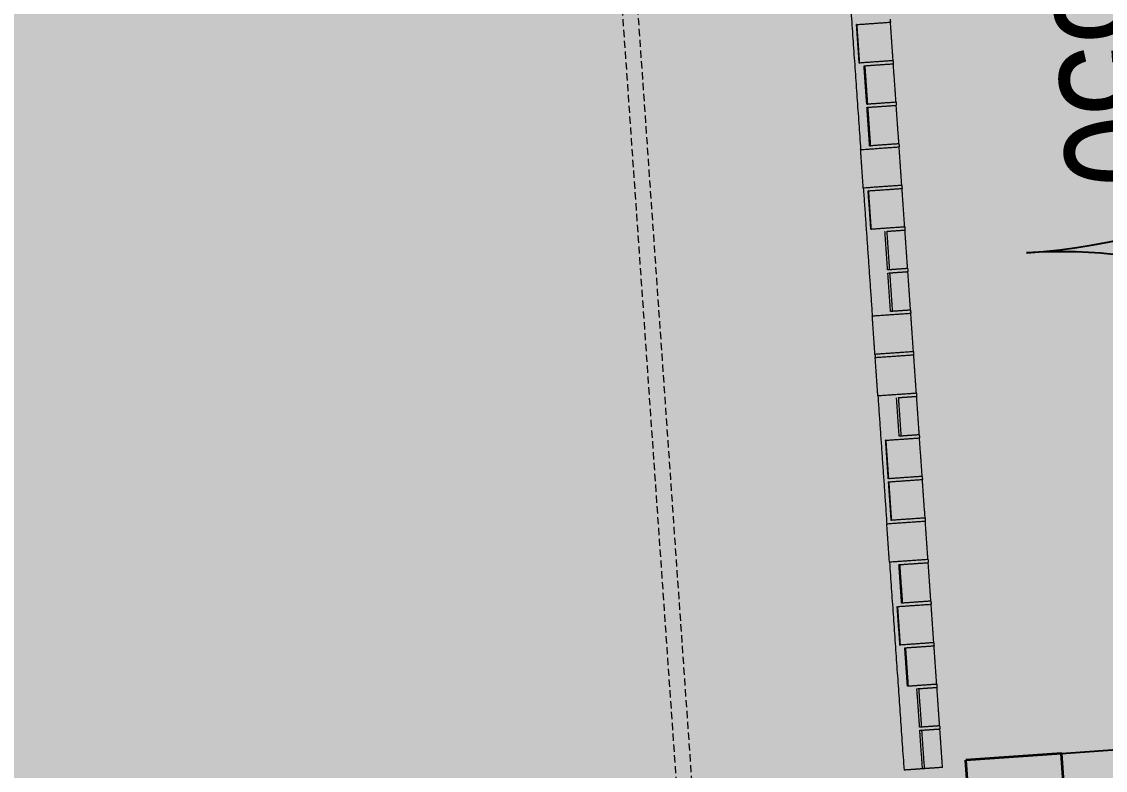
# Model space of a CAD drawing. Header units: millimetres. Extents: x 833941507 to 1669051331, y 817666127 to 1636299673.
# Drawn here: x 834533429 to 834534833, y 817983337 to 817984308 of the extents above; entities that cross this region are included whole.
import ezdxf

# ---------------------------------------------------------------- set-up
doc = ezdxf.new("R2010")
doc.units = ezdxf.units.MM
doc.header["$LTSCALE"] = 3
doc.linetypes.add('B0703', pattern=[4.6875, 3.125, -1.5625])
for name, color, linetype, lineweight in [('Hatch (LTC&CB)', 252, 'Continuous', 35), ('UAJ-22INWA', 6, 'Continuous', 35), ('UAJ-22INWA-a', 1, 'Continuous', 13), ('UAJ-22INWA-h', 251, 'Continuous', 9), ('UAJ-23FLOR-h', 251, 'Continuous', 9), ('UAJ-25CEIL-z', 8, 'B0703', 9), ('UAJ-32INFR', 7, 'Continuous', 25)]:
    doc.layers.add(name, color=color, linetype=linetype, lineweight=lineweight)
doc.layers.add('UAJ-01LAYO-$', color=32, linetype='Continuous', lineweight=5, plot=False)
doc.styles.add('3A35X-MAGP-P-ADR-B01-L1$0$Kowloon_standard', font='arial.ttf', dxfattribs={"width": 0.8, "height": 2})

# ---------------------------------------------------------------- blocks, each defined once
blk = doc.blocks.new('Finish Walls')
at = {"layer": 'UAJ-22INWA-a'}
for points, degree in [([(834534477.6191037, 817984684.4432293), (834534496.5878272, 817984413.1035637), (834534515.5565507, 817984141.7638979)], 2), ([(834534510.9171426, 817984303.8349389), (834534532.5272461, 817984305.3456509), (834534554.1373495, 817984306.8563628)], 2), ([(834534553.858284, 817984310.8482782), (834534553.9978168, 817984308.8523206), (834534554.1373495, 817984306.8563628)], 2), ([(834534557.624223, 817984256.9780939), (834534555.8807863, 817984281.9172283), (834534554.1373495, 817984306.8563628)], 2), ([(834534510.2444729, 817984303.7879142), (834534510.5902768, 817984303.8120885), (834534510.847502, 817984303.8300705), (834534510.9171426, 817984303.8349389)], 3), ([(834534513.7313464, 817984253.9096452), (834534511.9879097, 817984278.8487797), (834534510.2444729, 817984303.7879142)], 2), ([(834534514.4040163, 817984253.9566699), (834534512.6605794, 817984278.8958044), (834534510.9171426, 817984303.8349389)], 2), ([(834534514.4040163, 817984253.9566699), (834534514.3343755, 817984253.9518015), (834534514.0771503, 817984253.9338195), (834534513.7313464, 817984253.9096452)], 3), ([(834534557.624223, 817984256.9780939), (834534536.0141196, 817984255.467382), (834534514.4040163, 817984253.9566699)], 2), ([(834534519.9956886, 817984250.3378085), (834534520.6872883, 817984250.3861567), (834534521.2017334, 817984250.4221202), (834534521.3410149, 817984250.4318571)], 3), ([(834534523.4825621, 817984200.4595395), (834534521.7391253, 817984225.398674), (834534519.9956886, 817984250.3378085)], 2), ([(834534521.3410149, 817984250.4318571), (834534539.6220939, 817984251.7098447), (834534557.903173, 817984252.9878323)], 2), ([(834534524.8278884, 817984200.5535882), (834534523.0844516, 817984225.4927226), (834534521.3410149, 817984250.4318571)], 2), ([(834534557.6242837, 817984256.9772259), (834534557.7637284, 817984254.9825292), (834534557.903173, 817984252.9878323)], 2), ([(834534561.3900465, 817984203.1095635), (834534559.6466097, 817984228.0486978), (834534557.903173, 817984252.9878323)], 2), ([(834534523.4825621, 817984200.4595395), (834534524.1741619, 817984200.5078877), (834534524.6886069, 817984200.5438514), (834534524.8278884, 817984200.5535882)], 3), ([(834534523.7615119, 817984196.469278), (834534524.4531118, 817984196.5176262), (834534524.9675567, 817984196.5535898), (834534525.1068382, 817984196.5633266)], 3), ([(834534527.2483854, 817984146.5910091), (834534525.5049487, 817984171.5301435), (834534523.7615119, 817984196.469278)], 2), ([(834534561.3900465, 817984203.1095635), (834534543.1089674, 817984201.8315758), (834534524.8278884, 817984200.5535882)], 2), ([(834534525.1068382, 817984196.5633266), (834534543.3879173, 817984197.8413143), (834534561.6689963, 817984199.1193019)], 2), ([(834534528.5937117, 817984146.6850578), (834534526.850275, 817984171.6241922), (834534525.1068382, 817984196.5633266)], 2), ([(834534561.3899068, 817984203.1115621), (834534561.5294515, 817984201.115432), (834534561.6689963, 817984199.1193019)], 2), ([(834534565.1558698, 817984149.241033), (834534563.412433, 817984174.1801674), (834534561.6689963, 817984199.1193019)], 2), ([(834534515.5565507, 817984141.7638979), (834534540.4956852, 817984143.5073347), (834534565.4348197, 817984145.2507714)], 2), ([(834534519.0434242, 817984091.8856289), (834534517.2999876, 817984116.8247634), (834534515.5565507, 817984141.7638979)], 2), ([(834534527.2483854, 817984146.5910091), (834534527.9399853, 817984146.6393572), (834534528.4544302, 817984146.6753209), (834534528.5937117, 817984146.6850578)], 3), ([(834534565.1558698, 817984149.241033), (834534546.8747908, 817984147.9630454), (834534528.5937117, 817984146.6850578)], 2), ([(834534565.1559064, 817984149.2405099), (834534565.2953631, 817984147.2456406), (834534565.4348197, 817984145.2507714)], 2), ([(834534568.9216932, 817984095.3725024), (834534567.1782565, 817984120.3116369), (834534565.4348197, 817984145.2507714)], 2), ([(834534568.9216932, 817984095.3725024), (834534543.9825587, 817984093.6290658), (834534519.0434242, 817984091.8856289)], 2), ([(834534568.9216204, 817984095.3735454), (834534569.0611317, 817984093.3778932), (834534569.2006431, 817984091.382241)], 2), ([(834534519.0433142, 817984091.8872037), (834534524.8315793, 817984009.0884899), (834534530.6198443, 817983926.2897761)], 2), ([(834534525.3077664, 817984088.3137922), (834534525.6535704, 817984088.3379667), (834534525.9107956, 817984088.3559487), (834534525.9804363, 817984088.3608171)], 3), ([(834534528.79464, 817984038.4355234), (834534527.0512033, 817984063.3746578), (834534525.3077664, 817984088.3137922)], 2), ([(834534525.9804363, 817984088.3608171), (834534547.5905397, 817984089.871529), (834534569.2006431, 817984091.382241)], 2), ([(834534529.4673098, 817984038.4825481), (834534527.723873, 817984063.4216826), (834534525.9804363, 817984088.3608171)], 2), ([(834534572.6875167, 817984041.503972), (834534570.9440799, 817984066.4431065), (834534569.2006431, 817984091.382241)], 2), ([(834534529.4673098, 817984038.4825481), (834534529.3976691, 817984038.4776797), (834534529.1404439, 817984038.4596977), (834534528.79464, 817984038.4355234)], 3), ([(834534572.6875167, 817984041.503972), (834534551.0774132, 817984039.99326), (834534529.4673098, 817984038.4825481)], 2), ([(834534549.7203126, 817984035.8886261), (834534561.3433896, 817984036.7011683), (834534572.9664665, 817984037.5137105)], 2), ([(834534572.6875291, 817984041.5037938), (834534572.8269978, 817984039.5087522), (834534572.9664665, 817984037.5137105)], 2), ([(834534576.45334, 817983987.6354415), (834534574.7099032, 817984012.574576), (834534572.9664665, 817984037.5137105)], 2), ([(834534550.5166402, 817983985.8222673), (834534548.7732034, 817984010.7614018), (834534547.0297667, 817984035.7005363)], 2), ([(834534553.2071862, 817983986.0103571), (834534551.4637494, 817984010.9494916), (834534549.7203126, 817984035.8886261)], 2), ([(834534553.2071862, 817983986.0103571), (834534552.9286225, 817983985.9908834), (834534551.8997744, 817983985.918959), (834534550.5166402, 817983985.8222673)], 3), ([(834534550.79559, 817983981.8320059), (834534552.1787243, 817983981.9286975), (834534553.2075723, 817983982.0006219), (834534553.4861361, 817983982.0200956)], 3), ([(834534554.2824636, 817983931.9537369), (834534552.5390269, 817983956.8928714), (834534550.79559, 817983981.8320059)], 2), ([(834534576.45334, 817983987.6354415), (834534564.8302631, 817983986.8228993), (834534553.2071862, 817983986.0103571)], 2), ([(834534553.4861361, 817983982.0200956), (834534565.109213, 817983982.8326378), (834534576.7322899, 817983983.6451801)], 2), ([(834534556.9730096, 817983932.1418266), (834534555.2295728, 817983957.0809611), (834534553.4861361, 817983982.0200956)], 2), ([(834534576.4533685, 817983987.6350342), (834534576.5928292, 817983985.6401072), (834534576.7322899, 817983983.6451801)], 2), ([(834534580.2191634, 817983933.7669111), (834534578.4757267, 817983958.7060456), (834534576.7322899, 817983983.6451801)], 2), ([(834534530.6198443, 817983926.2897761), (834534555.5589788, 817983928.0332128), (834534580.4981133, 817983929.7766496)], 2), ([(834534534.1067178, 817983876.4115071), (834534532.3632811, 817983901.3506416), (834534530.6198443, 817983926.2897761)], 2), ([(834534556.9730096, 817983932.1418266), (834534556.6944458, 817983932.122353), (834534555.6655978, 817983932.0504285), (834534554.2824636, 817983931.9537369)], 3), ([(834534580.2191634, 817983933.7669111), (834534568.5960865, 817983932.954369), (834534556.9730096, 817983932.1418266)], 2), ([(834534580.2191517, 817983933.7670778), (834534580.3586326, 817983931.7718637), (834534580.4981133, 817983929.7766496)], 2), ([(834534583.9849868, 817983879.8983806), (834534582.2415501, 817983904.8375151), (834534580.4981133, 817983929.7766496)], 2), ([(834534583.9849868, 817983879.8983806), (834534559.0458523, 817983878.154944), (834534534.1067178, 817983876.4115071)], 2), ([(834534534.1068807, 817983876.4091786), (834534534.2462742, 817983874.4152122), (834534534.3856678, 817983872.4212456)], 2), ([(834534534.3856678, 817983872.4212456), (834534559.3248023, 817983874.1646824), (834534584.2639368, 817983875.9081191)], 2), ([(834534537.8725413, 817983822.5429766), (834534536.1291045, 817983847.4821111), (834534534.3856678, 817983872.4212456)], 2), ([(834534583.9851868, 817983879.8955203), (834534584.1245618, 817983877.9018197), (834534584.2639368, 817983875.9081191)], 2), ([(834534587.7508103, 817983826.0298501), (834534586.0073735, 817983850.9689846), (834534584.2639368, 817983875.9081191)], 2), ([(834534537.8724619, 817983822.5441126), (834534543.6607116, 817983739.7456182), (834534549.4489614, 817983656.9471238)], 2), ([(834534587.7508103, 817983826.0298501), (834534562.8116758, 817983824.2864134), (834534537.8725413, 817983822.5429766)], 2), ([(834534565.5799338, 817983770.3481455), (834534563.8364971, 817983795.28728), (834534562.0930603, 817983820.2264144)], 2), ([(834534564.7836063, 817983820.4145043), (834534576.4066832, 817983821.2270465), (834534588.0297601, 817983822.0395887)], 2), ([(834534568.2704798, 817983770.5362353), (834534566.527043, 817983795.4753698), (834534564.7836063, 817983820.4145043)], 2), ([(834534587.7507745, 817983826.0303618), (834534587.8902673, 817983824.0349753), (834534588.0297601, 817983822.0395887)], 2), ([(834534591.5166336, 817983772.1613197), (834534589.7731968, 817983797.1004542), (834534588.0297601, 817983822.0395887)], 2), ([(834534568.2704798, 817983770.5362353), (834534567.9919161, 817983770.5167615), (834534566.963068, 817983770.4448372), (834534565.5799338, 817983770.3481455)], 3), ([(834534591.5166336, 817983772.1613197), (834534579.8935567, 817983771.3487775), (834534568.2704798, 817983770.5362353)], 2), ([(834534591.5167742, 817983772.1593095), (834534591.6561788, 817983770.1651838), (834534591.7955835, 817983768.1710582)], 2), ([(834534547.9027069, 817983765.1026095), (834534548.2485108, 817983765.1267838), (834534548.505736, 817983765.1447659), (834534548.5753766, 817983765.1496342)], 3), ([(834534551.3895804, 817983715.2243406), (834534549.6461436, 817983740.163475), (834534547.9027069, 817983765.1026095)], 2), ([(834534548.5753766, 817983765.1496342), (834534570.1854801, 817983766.6603463), (834534591.7955835, 817983768.1710582)], 2), ([(834534552.0622501, 817983715.2713653), (834534550.3188134, 817983740.2104998), (834534548.5753766, 817983765.1496342)], 2), ([(834534595.282457, 817983718.2927892), (834534593.5390203, 817983743.2319237), (834534591.7955835, 817983768.1710582)], 2), ([(834534552.0622501, 817983715.2713653), (834534551.9926095, 817983715.2664969), (834534551.7353843, 817983715.2485149), (834534551.3895804, 817983715.2243406)], 3), ([(834534595.282457, 817983718.2927892), (834534573.6723536, 817983716.7820773), (834534552.0622501, 817983715.2713653)], 2), ([(834534595.2824011, 817983718.29359), (834534595.421904, 817983716.2980589), (834534595.5614069, 817983714.3025278)], 2), ([(834534551.6685302, 817983711.234079), (834534552.0143342, 817983711.2582535), (834534552.2715594, 817983711.2762355), (834534552.3412001, 817983711.2811038)], 3), ([(834534555.1554037, 817983661.35581), (834534553.411967, 817983686.2949445), (834534551.6685302, 817983711.234079)], 2), ([(834534552.3412001, 817983711.2811038), (834534573.9513035, 817983712.7918158), (834534595.5614069, 817983714.3025278)], 2), ([(834534555.8280736, 817983661.4028349), (834534554.0846368, 817983686.3419694), (834534552.3412001, 817983711.2811038)], 2), ([(834534599.0482804, 817983664.4242588), (834534597.3048437, 817983689.3633933), (834534595.5614069, 817983714.3025278)], 2), ([(834534549.4489614, 817983656.9471238), (834534574.3880959, 817983658.6905606), (834534599.3272303, 817983660.4339973)], 2), ([(834534555.8280736, 817983661.4028349), (834534555.7584329, 817983661.3979665), (834534555.5012077, 817983661.3799845), (834534555.1554037, 817983661.35581)], 3), ([(834534599.0482804, 817983664.4242588), (834534577.438177, 817983662.9135468), (834534555.8280736, 817983661.4028349)], 2), ([(834534599.0483968, 817983664.4225935), (834534599.1878135, 817983662.4282954), (834534599.3272303, 817983660.4339973)], 2), ([(834534602.8141038, 817983610.5557283), (834534601.070667, 817983635.4948628), (834534599.3272303, 817983660.4339973)], 2), ([(834534552.9358349, 817983607.0688548), (834534551.1923981, 817983632.0079893), (834534549.4489614, 817983656.9471238)], 2), ([(834534602.8141038, 817983610.5557283), (834534577.8749694, 817983608.8122916), (834534552.9358349, 817983607.0688548)], 2), ([(834534552.9362184, 817983607.063368), (834534562.3505851, 817983472.3947853), (834534571.7649518, 817983337.7262025)], 2), ([(834534565.1855693, 817983603.915443), (834534565.8771691, 817983603.9637911), (834534566.3916141, 817983603.9997547), (834534566.5308956, 817983604.0094916)], 3), ([(834534568.6724428, 817983554.037174), (834534566.9290061, 817983578.9763085), (834534565.1855693, 817983603.915443)], 2), ([(834534566.5308956, 817983604.0094916), (834534584.8119746, 817983605.2874792), (834534603.0930537, 817983606.5654668)], 2), ([(834534570.0177691, 817983554.1312226), (834534568.2743324, 817983579.0703571), (834534566.5308956, 817983604.0094916)], 2), ([(834534602.8140725, 817983610.5561756), (834534602.9535631, 817983608.5608212), (834534603.0930537, 817983606.5654668)], 2), ([(834534606.5799272, 817983556.6871979), (834534604.8364904, 817983581.6263324), (834534603.0930537, 817983606.5654668)], 2), ([(834534566.452874, 817983499.7502187), (834534564.7094371, 817983524.6893532), (834534562.9660004, 817983549.6284877)], 2), ([(834534563.6386702, 817983549.6755124), (834534585.2487737, 817983551.1862243), (834534606.8588771, 817983552.6969364)], 2), ([(834534567.1255437, 817983499.7972435), (834534565.382107, 817983524.736378), (834534563.6386702, 817983549.6755124)], 2), ([(834534570.0177691, 817983554.1312226), (834534569.8784876, 817983554.1214858), (834534569.3640426, 817983554.0855222), (834534568.6724428, 817983554.037174)], 3), ([(834534606.5799272, 817983556.6871979), (834534588.2988482, 817983555.4092102), (834534570.0177691, 817983554.1312226)], 2), ([(834534606.5796486, 817983556.6911825), (834534606.7192628, 817983554.6940595), (834534606.8588771, 817983552.6969364)], 2), ([(834534610.3457506, 817983502.8186674), (834534608.6023139, 817983527.7578019), (834534606.8588771, 817983552.6969364)], 2), ([(834534566.452874, 817983499.7502187), (834534566.7986779, 817983499.7743931), (834534567.0559031, 817983499.7923751), (834534567.1255437, 817983499.7972435)], 3), ([(834534610.3457506, 817983502.8186674), (834534588.7356472, 817983501.3079555), (834534567.1255437, 817983499.7972435)], 2), ([(834534572.7172161, 817983496.178382), (834534573.4088159, 817983496.2267301), (834534573.9232609, 817983496.2626938), (834534574.0625424, 817983496.2724307)], 3), ([(834534576.2040896, 817983446.3001131), (834534574.4606528, 817983471.2392476), (834534572.7172161, 817983496.178382)], 2), ([(834534574.0625424, 817983496.2724307), (834534592.3436215, 817983497.5504183), (834534610.6247005, 817983498.8284059)], 2), ([(834534577.549416, 817983446.3941617), (834534575.8059791, 817983471.3332962), (834534574.0625424, 817983496.2724307)], 2), ([(834534610.3456464, 817983502.8201579), (834534610.4851735, 817983500.8242819), (834534610.6247005, 817983498.8284059)], 2), ([(834534614.111574, 817983448.9501369), (834534612.3681372, 817983473.8892714), (834534610.6247005, 817983498.8284059)], 2), ([(834534614.111574, 817983448.9501369), (834534595.830495, 817983447.6721493), (834534577.549416, 817983446.3941617)], 2), ([(834534614.1116422, 817983448.9491614), (834534614.251083, 817983446.9545184), (834534614.3905239, 817983444.9598755)], 2), ([(834534577.549416, 817983446.3941617), (834534577.4101344, 817983446.3844248), (834534576.8956894, 817983446.3484612), (834534576.2040896, 817983446.3001131)], 3), ([(834534588.453824, 817983443.1467012), (834534589.8369583, 817983443.243393), (834534590.8658063, 817983443.3153173), (834534591.14437, 817983443.334791)], 3), ([(834534591.9406976, 817983393.2684323), (834534590.1972607, 817983418.2075667), (834534588.453824, 817983443.1467012)], 2), ([(834534591.14437, 817983443.334791), (834534602.767447, 817983444.1473333), (834534614.3905239, 817983444.9598755)], 2), ([(834534594.6312436, 817983393.4565221), (834534592.8878068, 817983418.3956566), (834534591.14437, 817983443.334791)], 2), ([(834534617.8773974, 817983395.0816065), (834534616.1339606, 817983420.020741), (834534614.3905239, 817983444.9598755)], 2), ([(834534594.6312436, 817983393.4565221), (834534594.3526798, 817983393.4370483), (834534593.3238318, 817983393.365124), (834534591.9406976, 817983393.2684323)], 3), ([(834534617.8773974, 817983395.0816065), (834534606.2543205, 817983394.2690643), (834534594.6312436, 817983393.4565221)], 2), ([(834534617.8776623, 817983395.0778177), (834534618.0170047, 817983393.0845814), (834534618.1563473, 817983391.091345)], 2), ([(834534592.2196474, 817983389.2781707), (834534593.6027817, 817983389.3748624), (834534594.6316297, 817983389.4467868), (834534594.9101934, 817983389.4662606)], 3), ([(834534595.7065209, 817983339.3999017), (834534593.9630842, 817983364.3390362), (834534592.2196474, 817983389.2781707)], 2), ([(834534594.9101934, 817983389.4662606), (834534606.5332704, 817983390.2788028), (834534618.1563473, 817983391.091345)], 2), ([(834534598.397067, 817983339.5879916), (834534596.6536301, 817983364.5271261), (834534594.9101934, 817983389.4662606)], 2), ([(834534621.6432208, 817983341.213076), (834534619.8997841, 817983366.1522105), (834534618.1563473, 817983391.091345)], 2), ([(834534595.7054904, 817983339.3998297), (834534583.7352211, 817983338.5630162), (834534571.7649518, 817983337.7262025)], 2), ([(834534598.397067, 817983339.5879916), (834534598.1185032, 817983339.5685178), (834534597.0896552, 817983339.4965935), (834534595.7065209, 817983339.3999017)], 3), ([(834534621.6432208, 817983341.213076), (834534610.0201439, 817983340.4005338), (834534598.397067, 817983339.5879916)], 2)]:
    blk.add_open_spline(points, degree=degree, dxfattribs=at)
blk = doc.blocks.new('*U935')
at = {"layer": 'UAJ-22INWA-h'}
h = blk.add_hatch(dxfattribs=at)
h.set_pattern_fill('ANSI31', color=256, scale=20)
h.set_pattern_definition([(45, (241.3742693367022, -1108.899376039967), (-44.90128060534576, 44.90128060534577), [])])
h.paths.add_polyline_path([(-4.572305556393985e-08, -116.4496877775909), (4.163321420946886e-07, 7.550312580036973), (441.3742695016341, 7.550312485488959), (441.3742695164161, -116.449687514511)])
at = {"layer": 'UAJ-22INWA'}
for p, q in [((441.3742695761399, 7.55031251528753), (441.3742695015149, -116.4496875272148)), ((1.032885563674313e-07, -116.4496875391728), (2.732775216928079e-07, -92.39142128264155))]:
    blk.add_line(p, q, dxfattribs=at)
for points in [[(3.873401539067345e-06, 7.550312318080671), (441.3742734355407, 7.55031248579273)], [(-4.572305556393985e-08, -116.4496877775909), (441.3742695164161, -116.4496876098788)]]:
    blk.add_lwpolyline(points, dxfattribs=at)
blk = doc.blocks.new('LRR Curtain')
at = {"layer": 'UAJ-25CEIL-z', "linetype": 'B0703'}
for points in [[(-20980.06807148457, -65342.30061793327), (-20980.06752181053, -50292.30059480667, 0.4142135606798064), (-21490.06752026081, -49782.30059623718), (-35490.06815624237, -49782.30057275295, 0.4142135622750456), (-36000.06815767288, -50292.30057132244), (-36000.06819999218, -65342.30061769485)], [(-21000.06807148457, -65342.30061793327), (-21000.06752181053, -50292.30059468746, 0.4142135607387433), (-21490.06752038002, -49802.30059611797), (-35490.06815624237, -49802.30057275295, 0.4142135623230424), (-35980.06815779209, -50292.30057132244), (-35980.06819999218, -65342.30061769485)]]:
    blk.add_lwpolyline(points, format="xyb", dxfattribs=at)
blk = doc.blocks.new('LRR-B01-WALL FINISH')
blk.add_blockref('Finish Walls', (0, 0))
at = {"rotation": 3.998908525846276}
blk.add_blockref('LRR Curtain', (834551062.6266844, 818044341.9052756), dxfattribs=at)
at = {"layer": 'UAJ-22INWA', "xscale": -0.9999999999999981, "rotation": 273.9988673474458}
blk.add_blockref('*U935', (834534798.9368526, 817982918.6335769), dxfattribs=at)
blk = doc.blocks.new('DD1500')
at = {"layer": 'UAJ-32INFR'}
for p, q in [((-2.384185791015625e-07, 850.0000002384186), (-1.192092895507812e-07, 2.384185791015625e-07)), ((1500, 1.192092895507812e-07), (1500, 649.9999998807907))]:
    blk.add_line(p, q, dxfattribs=at)
for centre, radius, start, end in [((0, 2.384185791015625e-07), 850.0000000088766, 0, 90), ((1500.000000119209, 0), 650.0000001084835, 90, 180)]:
    blk.add_arc(centre, radius, start, end, dxfattribs=at)
at = {"layer": 'UAJ-01LAYO-$', "style": '3A35X-MAGP-P-ADR-B01-L1$0$Kowloon_standard', "width": 0.8}
blk.add_text('850+650', height=149.9999999999995, rotation=359.9985519998963, dxfattribs=at).set_placement((115.5759075880051, 58.63326168060303))
blk = doc.blocks.new('GBP-LTC-LB01')
at = {"layer": 'UAJ-23FLOR-h'}
h = blk.add_hatch(dxfattribs=at)
h.set_pattern_fill('EARTH,_O', color=256, scale=180, angle=45.00000010501341)
h.set_pattern_definition([(48.99890852053534, (834576001.761157, 818046085.3420337), (-112.7268618952272, 1612.510668059984), [1143, -1143]), (48.99890852053534, (834575678.2791204, 818046366.5514973), (-112.7268618952272, 1612.510668059984), [1143, -1143]), (48.99890852053534, (834575354.7970834, 818046647.760961), (-112.7268618952272, 1612.510668059984), [1143, -1143]), (138.9989085205353, (834575340.7062259, 818046849.3247945), (-1612.510668059984, -112.7268618952272), [1143, -1143]), (138.9989085205353, (834575621.9156895, 818047172.8068315), (-1612.510668059984, -112.7268618952272), [1143, -1143]), (138.9989085205353, (834575903.1251531, 818047496.2888683), (-1612.510668059984, -112.7268618952272), [1143, -1143])])
h.paths.add_polyline_path([(834572173.0526648, 818200349.1682475), (834310583.7401848, 818182062.0839702), (834331502.2393942, 817882831.6918911), (834364939.6873164, 817885169.2259957), (834473095.7001734, 818011283.5998719), (834480533.7001572, 818020120.3998857), (834485095.050147, 818025709.5498941), (834491375.7001324, 818033618.9999057), (834497063.4001188, 818041012.999916), (834493145.8001142, 818043678.6999089), (834512788.5000582, 818074029.2499447), (834518712.4500408, 818083675.2499557), (834526231.3000174, 818096325.0999695), (834534646.0499907, 818111073.0499848), (834545955.9999523, 818131981.3000056), (834557204.5999117, 818154198.8000262), (834564039.9998856, 818168496.8000388), (834570941.1648417, 818183576.4266495), (834578367.7999997, 818200696.3)])
h.paths.add_polyline_path([(834382131.3063979, 817956469.9755309), (834418268.7298656, 817958996.0684958), (834422062.4129677, 817963855.9029621), (834428403.0430198, 817964299.3786768), (834467239.2037573, 818010695.5815835), (834466445.2064853, 818021738.794587), (834476097.7213831, 818035709.0329579), (834485267.1005058, 818048983.1978921), (834487014.8928652, 818051460.4309663), (834497268.3342452, 818067303.4232484), (834492893.3757939, 818129890.0851053), (834448056.5937514, 818126755.6608665), (834416896.5816393, 818105052.1136897), (834382061.3702741, 818080788.9948437), (834386167.4497714, 818022059.1642565), (834377588.3843737, 818021459.4669156)], flags=16)
edge = h.paths.add_edge_path(flags=16)
edge.add_line((834540292.2872467, 818142076.0699883), (834533466.3205868, 818141614.1342163))
edge.add_line((834533466.3205867, 818141614.1342163), (834523258.01233, 818143862.7104174))
edge.add_line((834523258.01233, 818143862.7104174), (834525896.867722, 818155838.9349334))
edge.add_arc((834558382.4304729, 818267025.4493066), 115835.0239163238, 237.2183980957774, 253.7131265722631, ccw=False)
edge.add_line((834495664.9154892, 818169638.2526121), (834498267.5884769, 818132356.9750829))
edge.add_line((834498267.5884771, 818132356.9750829), (834496346.4194225, 818130135.0090942))
edge.add_line((834496346.4194226, 818130135.0090942), (834492879.879452, 818129892.6713651))
edge.add_line((834492879.8794518, 818129892.6713651), (834494229.5832878, 818110587.6218635))
edge.add_line((834494229.5832882, 818110587.6218635), (834496326.133695, 818110708.3844534))
edge.add_line((834496326.1336946, 818110708.3844534), (834498420.2073777, 818080753.5549031))
edge.add_line((834498420.2073779, 818080753.5549031), (834498046.1188868, 818080727.4032354))
edge.add_line((834498046.118887, 818080727.4032354), (834498254.5151165, 818077746.3837949))
edge.add_line((834498254.5151162, 818077746.3837949), (834503061.0860548, 818078082.4001414))
edge.add_line((834503061.0860548, 818078082.4001414), (834504979.5219883, 818081212.101532))
edge.add_line((834504979.5219884, 818081212.101532), (834509429.0185915, 818088470.9260026))
edge.add_line((834509429.0185914, 818088470.9260026), (834515217.1570119, 818097913.5886871))
edge.add_line((834515217.157012, 818097913.5886871), (834526067.4346461, 818116415.5426326))
edge.add_line((834526067.4346461, 818116415.5426326), (834532489.1994565, 818127888.6839589))
edge.add_line((834532489.1994562, 818127888.6839589), (834534830.89787, 818132146.3035389))
edge.add_line((834534830.8978701, 818132146.3035389), (834540292.2872465, 818142076.0699883))
h = blk.add_hatch(dxfattribs=at)
h.set_pattern_fill('EARTH,_O', color=256, scale=180, angle=45.00000010501341)
h.set_pattern_definition([(45.00000010501341, (-1082349.699177861, 54794.90315568447), (-2.96267069188616e-06, 1616.446101792448), [1143, -1143]), (45.00000010501341, (-1082652.782822503, 55097.98679921505), (-2.96267069188616e-06, 1616.446101792448), [1143, -1143]), (45.00000010501341, (-1082955.866467144, 55401.07044274564), (-2.96267069188616e-06, 1616.446101792448), [1143, -1143]), (135.0000001050134, (-1082955.866467515, 55603.12620546969), (-1616.446101792448, -2.96267069188616e-06), [1143, -1143]), (135.0000001050134, (-1082652.782823984, 55906.20985011128), (-1616.446101792448, -2.96267069188616e-06), [1143, -1143]), (135.0000001050134, (-1082349.699180454, 56209.29349475286), (-1616.446101792448, -2.96267069188616e-06), [1143, -1143])])
h.paths.add_polyline_path([(834669469.2548146, 818015499.1701102), (834651080.8176275, 818014213.7929552), (834651091.333055, 818014066.030459), (834669479.7621983, 818015351.5226754)], flags=16)
edge = h.paths.add_edge_path()
edge.add_arc((834611763.613195, 818123015.0723449), 22001.28373588376, 94.00071865262937, 118.6886834190998)
edge.add_line((834601201.8916234, 818142315.5004095), (834593918.3367147, 818141228.3801512))
edge.add_arc((834611768.400262, 818123014.0298539), 25502.69251264854, 93.99715914630349, 134.4212748451599, ccw=False)
edge.add_line((834609990.6837641, 818148454.6872638), (834618164.3568528, 818149025.8389109))
edge.add_line((834618164.3568528, 818149025.8389109), (834618408.292444, 818145534.9100552))
edge.add_line((834618408.292444, 818145534.9100552), (834616365.4114578, 818145392.1596863))
edge.add_line((834616365.4114578, 818145392.1596863), (834616609.385029, 818141900.6873076))
edge.add_line((834616609.385029, 818141900.6873076), (834611621.5474902, 818141552.1522465))
edge.add_line((834611621.5474902, 818141552.1522465), (834611377.6128702, 818145043.0672039))
edge.add_line((834611377.6128702, 818145043.0672039), (834610228.6059371, 818144962.7428077))
h.paths.add_polyline_path([(834673232.9366938, 818197365.8783082), (834607546.4897544, 818192773.8917836), (834599172.4998745, 818174435.3001034), (834588349.0999149, 818152374.5000834), (834578621.5499489, 818133890.6500655), (834568418.2999822, 818115665.3000468), (834556456.700019, 818095618.300025), (834546606.4000474, 818080041.600007), (834532219.3000866, 818058623.7499806), (834523692.1501086, 818046595.7499651), (834515683.5001286, 818035708.4999502), (834508244.2001468, 818025929.8999366), (834500656.3001646, 818016266.0999228), (834489786.8001888, 818002934.0999027), (834483448.3002025, 817995421.2998908), (834478637.6002128, 817989841.6998823), (834458453.7502539, 817967379.2998452), (834441506.4997879, 817949096.357832), (834383075.7479855, 817886437.0757562), (834482026.687943, 817893354.5055006), (834551919.0356153, 817920008.6018127), (834634905.1297382, 817930637.1330649), (834634022.9972101, 817939309.3515325), (834633770.0685325, 817941795.8857912), (834633577.6912351, 817943687.0236263), (834508697.0405153, 817930983.6118022), (834507053.464672, 817930191.4384525), (834506409.4608335, 817939426.9553951), (834507656.9383341, 817945566.7269546), (834503417.0808368, 818006767.0327235), (834503064.3680854, 818011762.6720035), (834514052.9096247, 818025791.9353799), (834520784.6504849, 818034889.3491884), (834526318.8615147, 818042436.9444461), (834532381.6860782, 818050705.6283545), (834536345.7196504, 818056472.6778568), (834542258.4127678, 818065225.6191521), (834550405.86193, 818077286.9078631), (834561578.9964366, 818095001.9633045), (834574522.6610527, 818117080.0346472), (834587768.8781933, 818140310.2095475), (834609774.1305691, 818143594.9757913), (834610001.9653326, 818140335.8947712), (834634252.5395212, 818142031.4686226), (834636806.8958616, 818105492.469254), (834642791.4816118, 818105913.7478601), (834646278.5594581, 818056032.5832597), (834640293.170484, 818055614.1586573), (834643382.3380679, 818011424.9081372), (834641138.4146172, 818011267.9554363), (834645775.7848747, 817944927.8676329), (834639048.3570181, 817944243.5239328), (834640362.1165634, 817931328.1108725), (834651070.3910474, 817932706.91456), (834650587.6677916, 817936476.1291044), (834685105.7378002, 817940896.8578628), (834685588.4610578, 817937127.6433052), (834691373.7890701, 817937868.5701854)])
blk.add_blockref('LRR-B01-WALL FINISH', (0, 0))
at = {"layer": 'UAJ-32INFR', "rotation": 273.9985500058564}
blk.add_blockref('DD1500', (834534671.1005154, 817984855.8091468), dxfattribs=at)

msp = doc.modelspace()

# ---------------------------------------------------------------- hatches: boundary and pattern name
at = {"layer": 'Hatch (LTC&CB)'}
h = msp.add_hatch(dxfattribs=at)
h.set_pattern_fill('ANSI38', color=256, scale=100)
h.set_pattern_definition([(318.9998376927443, (834479093.7342951, 818230174.1493032), (208.2994204990571, 239.6197016519238), []), (48.99983769274426, (834479093.7342951, 818230174.1493032), (176.9791393461904, 687.5388238029047), [793.75, -476.25])])
edge = h.paths.add_edge_path()
edge.add_line((834601196.1932279, 818142314.5248821), (834603754.2640262, 818142696.3710381))
edge.add_line((834603754.2640262, 818142696.3710381), (834603901.899728, 818141707.3292294))
edge.add_line((834603901.899728, 818141707.3292294), (834603810.4683098, 818141693.6886882))
edge.add_arc((834611763.2944388, 818123016.3620529), 20299.99935169609, 113.0643579575305, 141.3575808429331)
edge.add_line((834595907.8101043, 818135692.8596053), (834595395.44903, 818135656.8608108))
edge.add_line((834595395.44903, 818135656.8608108), (834583111.7173193, 818114341.0318873))
edge.add_line((834583111.7173193, 818114341.0318873), (834578121.5842528, 818106513.8910732))
edge.add_line((834578121.5842528, 818106513.8910732), (834575731.6542978, 818102809.499759))
edge.add_line((834575731.6542978, 818102809.499759), (834574387.4489166, 818100725.9814435))
edge.add_line((834574387.4489166, 818100725.9814435), (834573113.9765022, 818098752.0992287))
edge.add_line((834573113.9765022, 818098752.0992287), (834573145.2547638, 818098730.6477773))
edge.add_line((834573145.2547638, 818098730.6477773), (834569989.114683, 818093770.2015171))
edge.add_line((834569989.114683, 818093770.2015171), (834566534.9997851, 818088385.676982))
edge.add_line((834566534.9997851, 818088385.676982), (834566514.0877519, 818088398.2967066))
edge.add_line((834566514.0877519, 818088398.2967066), (834558743.6087797, 818076256.6317656))
edge.add_line((834558743.6087797, 818076256.6317656), (834557653.4005865, 818074495.7072132))
edge.add_line((834557653.4005865, 818074495.7072132), (834553498.9169745, 818068288.5571573))
edge.add_line((834553498.9169745, 818068288.5571573), (834548580.861871, 818060932.1282293))
edge.add_line((834548580.861871, 818060932.1282293), (834544328.2635252, 818054726.3367485))
edge.add_line((834544328.2635252, 818054726.3367485), (834544332.1488035, 818054704.6644962))
edge.add_line((834544332.1488035, 818054704.6644962), (834540324.5978602, 818048716.6949816))
edge.add_line((834540324.5978602, 818048716.6949816), (834541041.3244038, 818048232.540333))
edge.add_line((834541041.3244038, 818048232.540333), (834540089.7288045, 818046823.8296406))
edge.add_line((834540089.7288045, 818046823.8296406), (834539737.5511322, 818047061.7285419))
edge.add_line((834539737.5511322, 818047061.7285419), (834533115.7546033, 818038377.7374016))
edge.add_line((834533115.7546033, 818038377.7374016), (834515220.9619001, 818015146.6305978))
edge.add_arc((834538026.0069846, 818000636.2612507), 27029.99999804167, 147.5322628657497, 176.1870880981713)
edge.add_line((834511055.837681, 818002433.7226919), (834511444.9861017, 817996891.2334589))
edge.add_line((834511444.9861017, 817996891.2334589), (834511474.1084727, 817996474.6528435))
edge.add_line((834511474.1084727, 817996474.6528435), (834508641.2167096, 817996276.6106825))
edge.add_line((834508641.2167096, 817996276.6106825), (834508910.6816144, 817992422.053122))
edge.add_line((834508910.6816144, 817992422.053122), (834511353.3752296, 817992955.9577066))
edge.add_line((834511353.3752296, 817992955.9577066), (834513357.6638721, 817964213.0085849))
edge.add_line((834513357.6638721, 817964213.0085849), (834513308.9477361, 817964209.6026397))
edge.add_line((834513308.9477361, 817964209.6026397), (834513879.4049544, 817955918.7523347))
edge.add_line((834513879.4049544, 817955918.7523347), (834514876.6139696, 817955988.4575205))
edge.add_line((834514876.6139696, 817955988.4575205), (834515053.0661077, 817953464.409199))
edge.add_arc((834528221.0653924, 817954382.9922421), 13199.99999874826, 183.9904169536054, 259.8372334186261)
edge.add_line((834525891.9897077, 817941390.0939349), (834525974.5254321, 817940578.7091386))
edge.add_line((834525974.5254321, 817940578.7091386), (834555356.336757, 817943567.4939791))
edge.add_line((834555356.336757, 817943567.4939791), (834594711.6949315, 817947570.8029128))
edge.add_line((834594711.6949315, 817947570.8029128), (834594754.1988673, 817947152.9591447))
edge.add_line((834594754.1988673, 817947152.9591447), (834616096.9028597, 817949323.9834652))
edge.add_line((834616096.9028597, 817949323.9834652), (834631854.2065201, 817950926.8492302))
edge.add_line((834631854.2065201, 817950926.8492302), (834631836.7081357, 817951177.1563083))
edge.add_line((834631836.7081357, 817951177.1563083), (834639760.382062, 817951731.0818821))
edge.add_line((834639760.382062, 817951731.0818821), (834640506.9704407, 817944391.5874598))
edge.add_line((834640506.9704407, 817944391.5874598), (834508703.5709968, 817930984.2761916))
edge.add_line((834508703.5709968, 817930984.2761916), (834508663.5146245, 817930982.1632618))
edge.add_line((834508663.5146245, 817930982.1632618), (834507053.4646711, 817930191.4384522))
edge.add_line((834507053.4646711, 817930191.4384522), (834506409.4608326, 817939426.9553951))
edge.add_line((834506409.4608326, 817939426.9553951), (834507674.9508276, 817945699.3234407))
edge.add_line((834507674.9508276, 817945699.3234407), (834503067.5031257, 818011766.6800821))
edge.add_line((834503067.5031257, 818011766.6800821), (834515005.9420724, 818027008.3036696))
edge.add_line((834515005.9420724, 818027008.3036696), (834526318.8603592, 818042436.9452374))
edge.add_line((834526318.8603592, 818042436.9452374), (834533248.4343333, 818051887.545926))
edge.add_line((834533248.4343333, 818051887.545926), (834545204.9352987, 818069586.3738981))
edge.add_line((834545204.9352987, 818069586.3738981), (834551695.4067936, 818079200.6226892))
edge.add_line((834551695.4067936, 818079200.6226892), (834551700.6621838, 818079300.5666262))
edge.add_line((834551700.6621838, 818079300.5666262), (834554860.111537, 818084257.5104706))
edge.add_line((834554860.111537, 818084257.5104706), (834556162.9385583, 818086301.5433419))
edge.add_line((834556162.9385583, 818086301.5433419), (834561579.1108731, 818095002.152886))
edge.add_line((834561579.1108731, 818095002.152886), (834564610.1881032, 818100023.5882319))
edge.add_line((834564610.1881032, 818100023.5882319), (834566711.8413072, 818103505.2825594))
edge.add_line((834566711.8413072, 818103505.2825594), (834567220.9571147, 818104369.6755948))
edge.add_line((834567220.9571147, 818104369.6755948), (834571219.8492384, 818111331.3275263))
edge.add_line((834571219.8492384, 818111331.3275263), (834579233.5847297, 818125278.3035975))
edge.add_line((834579233.5847297, 818125278.3035975), (834584805.1873057, 818135090.7915635))
edge.add_line((834584805.1873057, 818135090.7915635), (834587768.4359322, 818140310.1481816))
edge.add_line((834587768.4359322, 818140310.1481816), (834593953.3663634, 818141233.3798261))
edge.add_arc((834611682.4142298, 818123278.8372545), 25232.61257183928, 93.84603158733529, 134.6379365759465, ccw=False)
edge.add_line((834609989.9237372, 818148454.6235011), (834618164.07139, 818149025.8201461))
edge.add_line((834618164.07139, 818149025.8201461), (834618408.0113981, 818145534.900405))
edge.add_line((834618408.0113981, 818145534.900405), (834616365.1302586, 818145392.1522276))
edge.add_line((834616365.1302586, 818145392.1522276), (834616609.1098313, 818141900.6663029))
edge.add_line((834616609.1098313, 818141900.6663029), (834611621.272795, 818141552.1240568))
edge.add_line((834611621.272795, 818141552.1240568), (834611377.3331451, 818145043.038663))
edge.add_arc((834611845.1982398, 818122938.1113777), 22109.8780646978, 91.21252121934131, 118.7925777614652)
h = msp.add_hatch(color=256, dxfattribs=at)
h.dxf.hatch_style = 1
edge = h.paths.add_edge_path()
edge.add_line((834513358.8255653, 817964213.0958437), (834514805.289499, 817964314.2087176))
edge.add_line((834514805.289499, 817964314.2087176), (834514905.3200586, 817962883.3180938))
edge.add_line((834514905.3200586, 817962883.3180938), (834522015.978077, 817959924.652822))
edge.add_line((834522015.978077, 817959924.652822), (834527599.8251551, 817958234.8488646))
edge.add_line((834527599.8251551, 817958234.8488646), (834531627.4143353, 817957331.9568794))
edge.add_line((834531627.4143353, 817957331.9568794), (834538597.7298516, 817957185.7983224))
edge.add_line((834538597.7298516, 817957185.7983224), (834550283.8357514, 817958000.7096148))
edge.add_line((834550283.8357514, 817958000.7096148), (834576164.2493855, 817960699.3094033))
edge.add_arc((834571429.6622454, 818001700.8842118), 41274.02878520934, 276.5869590863181, 289.1047787767843)
edge.add_line((834584938.5161443, 817962700.1621864), (834585387.4425285, 817962731.4429674))
edge.add_line((834585387.4425285, 817962731.4429674), (834585119.4098338, 817966565.5387688))
edge.add_line((834585119.4098338, 817966565.5387688), (834584671.7451953, 817966534.2435784))
edge.add_line((834584671.7451953, 817966534.2435784), (834582845.2183245, 817993361.8909639))
edge.add_line((834582845.2183245, 817993361.8909639), (834584586.6638896, 817993483.6330193))
edge.add_line((834584586.6638896, 817993483.6330193), (834584565.213575, 817993788.1730142))
edge.add_line((834584565.213575, 817993788.1730142), (834583546.5970082, 817993716.9697903))
edge.add_line((834583546.5970082, 817993716.9697903), (834579511.6160775, 818051438.2750045))
edge.add_line((834579511.6160775, 818051438.2750045), (834571357.0710046, 818050868.2097193))
edge.add_line((834571357.0710046, 818050868.2097193), (834571728.4182211, 818045556.2424893))
edge.add_line((834571728.4182211, 818045556.2424893), (834551420.9984901, 818044136.5981159))
edge.add_line((834551420.9984901, 818044136.5981159), (834550915.3577757, 818053251.1485702))
edge.add_line((834550915.3577757, 818053251.1485702), (834550067.4300342, 818053191.871879))
edge.add_line((834550067.4300342, 818053191.871879), (834547980.3444077, 818050328.438814))
edge.add_line((834547980.3444077, 818050328.438814), (834547993.7177736, 818050137.13641))
edge.add_line((834547993.7177736, 818050137.13641), (834537098.7629538, 818035335.0755486))
edge.add_line((834537098.7629538, 818035335.0755486), (834533115.7546033, 818038377.7374016))
edge.add_line((834533115.7546033, 818038377.7374016), (834521762.7749052, 818023639.2440152))
edge.add_line((834521762.7749052, 818023639.2440152), (834515226.3537949, 818015153.6303818))
edge.add_arc((834538313.0684212, 818000540.4627358), 27322.90359548846, 147.6674701204294, 176.0266741615715)
edge.add_line((834511055.837681, 818002433.7226919), (834511474.1084727, 817996474.6528435))
edge.add_line((834511474.1084727, 817996474.6528435), (834508641.2167096, 817996276.6106824))
edge.add_line((834508641.2167096, 817996276.6106824), (834508910.6816144, 817992422.053122))
edge.add_line((834508910.6816144, 817992422.053122), (834511349.4456573, 817992955.0988119))
edge.add_line((834511349.4456573, 817992955.0988119), (834511354.850605, 817992876.5974088))
edge.add_line((834511354.850605, 817992876.5974088), (834513358.6562476, 817964213.0840075))
edge.add_line((834513358.6562476, 817964213.0840075), (834513358.8255653, 817964213.0958437))

# ---------------------------------------------------------------- block references
msp.add_blockref('GBP-LTC-LB01', (0, 0))

doc.saveas('drawing.dxf')
